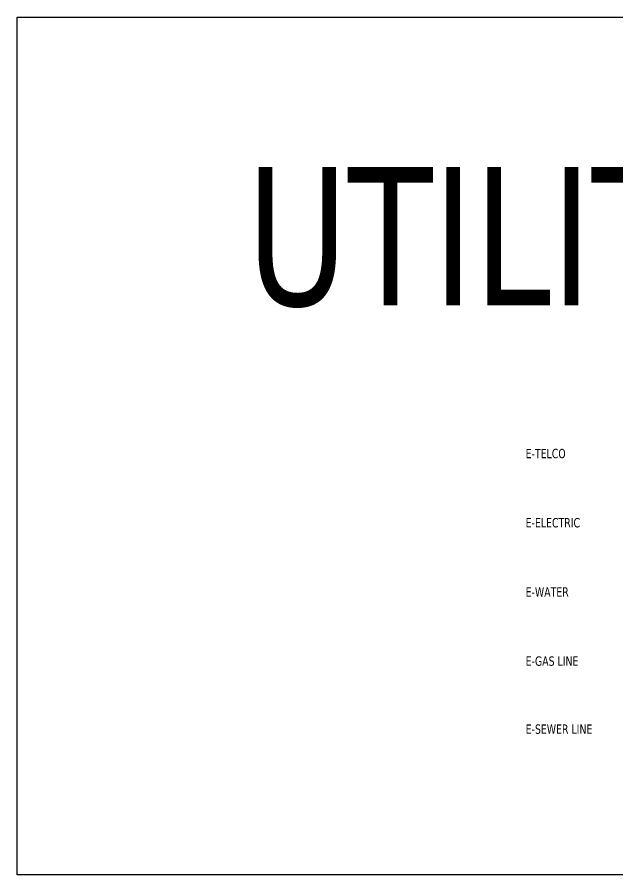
# Model space of a CAD drawing. Header units: inches. Extents: x -12627 to 89034, y -36671 to 6536.
# Drawn here: x 3453 to 3887, y 1429 to 2049 of the extents above; entities that cross this region are included whole.
import ezdxf

# ---------------------------------------------------------------- set-up
doc = ezdxf.new("R2010")
doc.units = ezdxf.units.IN
doc.header["$MEASUREMENT"] = 0
for name, color, linetype, true_color in [('20 (E) Electric', 1, 'ELECTRIC', 0xff0000), ('21 (E) Telco', 30, 'TELCO', 0xff7f00), ('22 (E) Water', 150, 'WATER', 0x007fff), ('23 (E) Gas', 52, 'GAS_LINE', 0xd1d100), ('24 (E) Sanitary Sewer', 96, 'SAN_SEWER', 0x007f00)]:
    doc.layers.add(name, color=color, linetype=linetype, true_color=true_color)
doc.styles.add('CC (P)', font='tahoma.ttf', dxfattribs={"width": 0.85, "height": 0.0625})
doc.styles.get("Standard").update_dxf_attribs({"font": 'arial.ttf'})
doc.linetypes.add('ELECTRIC', pattern='A,0.5,-0.03,["E",Standard,S=0.07,R=0,X=0.01,Y=-0.03],-0.12,0.3', length=0.95)
doc.linetypes.add('GAS_LINE', pattern='A,0.5,-0.2,["GAS",Standard,S=0.1,R=0,X=-0.1,Y=-0.05],-0.25', length=0.95)
doc.linetypes.add('SAN_SEWER', pattern='A,0.5,-0.03,["SS",Standard,S=0.07,R=0,X=0.01,Y=-0.03],-0.18,0.3', length=1.01)
doc.linetypes.add('TELCO', pattern='A,0.5,-0.03,["T",Standard,S=0.07,R=0,X=0.01,Y=-0.03],-0.1,0.3', length=0.93)
doc.linetypes.add('WATER', pattern='A,0.5,-0.03,["W",Standard,S=0.07,R=0,X=0.01,Y=-0.03],-0.13,0.3', length=0.96)

msp = doc.modelspace()

# ---------------------------------------------------------------- texts
at = {"layer": '20 (E) Electric', "insert": (3820.54, 1683.37), "char_height": 6.75, "attachment_point": 4, "style": 'CC (P)', "bg_fill": 3, "box_fill_scale": 1.5, "bg_fill_color": 256, "bg_fill_transparency": 0}
msp.add_mtext('E-ELECTRIC', dxfattribs=at)
at = {"layer": '21 (E) Telco', "insert": (3820.54, 1733.37), "char_height": 6.75, "attachment_point": 4, "style": 'CC (P)', "bg_fill": 3, "box_fill_scale": 1.5, "bg_fill_color": 256, "bg_fill_transparency": 0}
msp.add_mtext('E-TELCO', dxfattribs=at)
at = {"layer": '22 (E) Water', "insert": (3820.54, 1633.37), "char_height": 6.75, "attachment_point": 4, "style": 'CC (P)', "bg_fill": 3, "box_fill_scale": 1.5, "bg_fill_color": 256, "bg_fill_transparency": 0}
msp.add_mtext('E-WATER', dxfattribs=at)
at = {"layer": '23 (E) Gas', "insert": (3820.54, 1583.37), "char_height": 6.75, "attachment_point": 4, "style": 'CC (P)', "bg_fill": 3, "box_fill_scale": 1.5, "bg_fill_color": 256, "bg_fill_transparency": 0}
msp.add_mtext('E-GAS LINE', dxfattribs=at)
at = {"layer": 'Defpoints', "color": 11, "style": 'CC (P)', "width": 0.85}
msp.add_text('UTILITIES', height=100, dxfattribs=at).set_placement((3618.71, 1840.51))

# ---------------------------------------------------------------- next in the draw order: linework, layer by layer
at = {"layer": 'Defpoints', "color": 11}
msp.add_lwpolyline([(3452.81, 2048.78), (4350.35, 2048.78), (4350.35, 1428.97), (3452.81, 1428.97)], close=True, dxfattribs=at)

# ---------------------------------------------------------------- next in the draw order: texts
at = {"layer": '24 (E) Sanitary Sewer', "insert": (3820.54, 1534.22), "char_height": 6.75, "attachment_point": 4, "style": 'CC (P)', "bg_fill": 3, "box_fill_scale": 1.5, "bg_fill_color": 256, "bg_fill_transparency": 0}
msp.add_mtext('E-SEWER LINE', dxfattribs=at)

doc.saveas('drawing.dxf')
